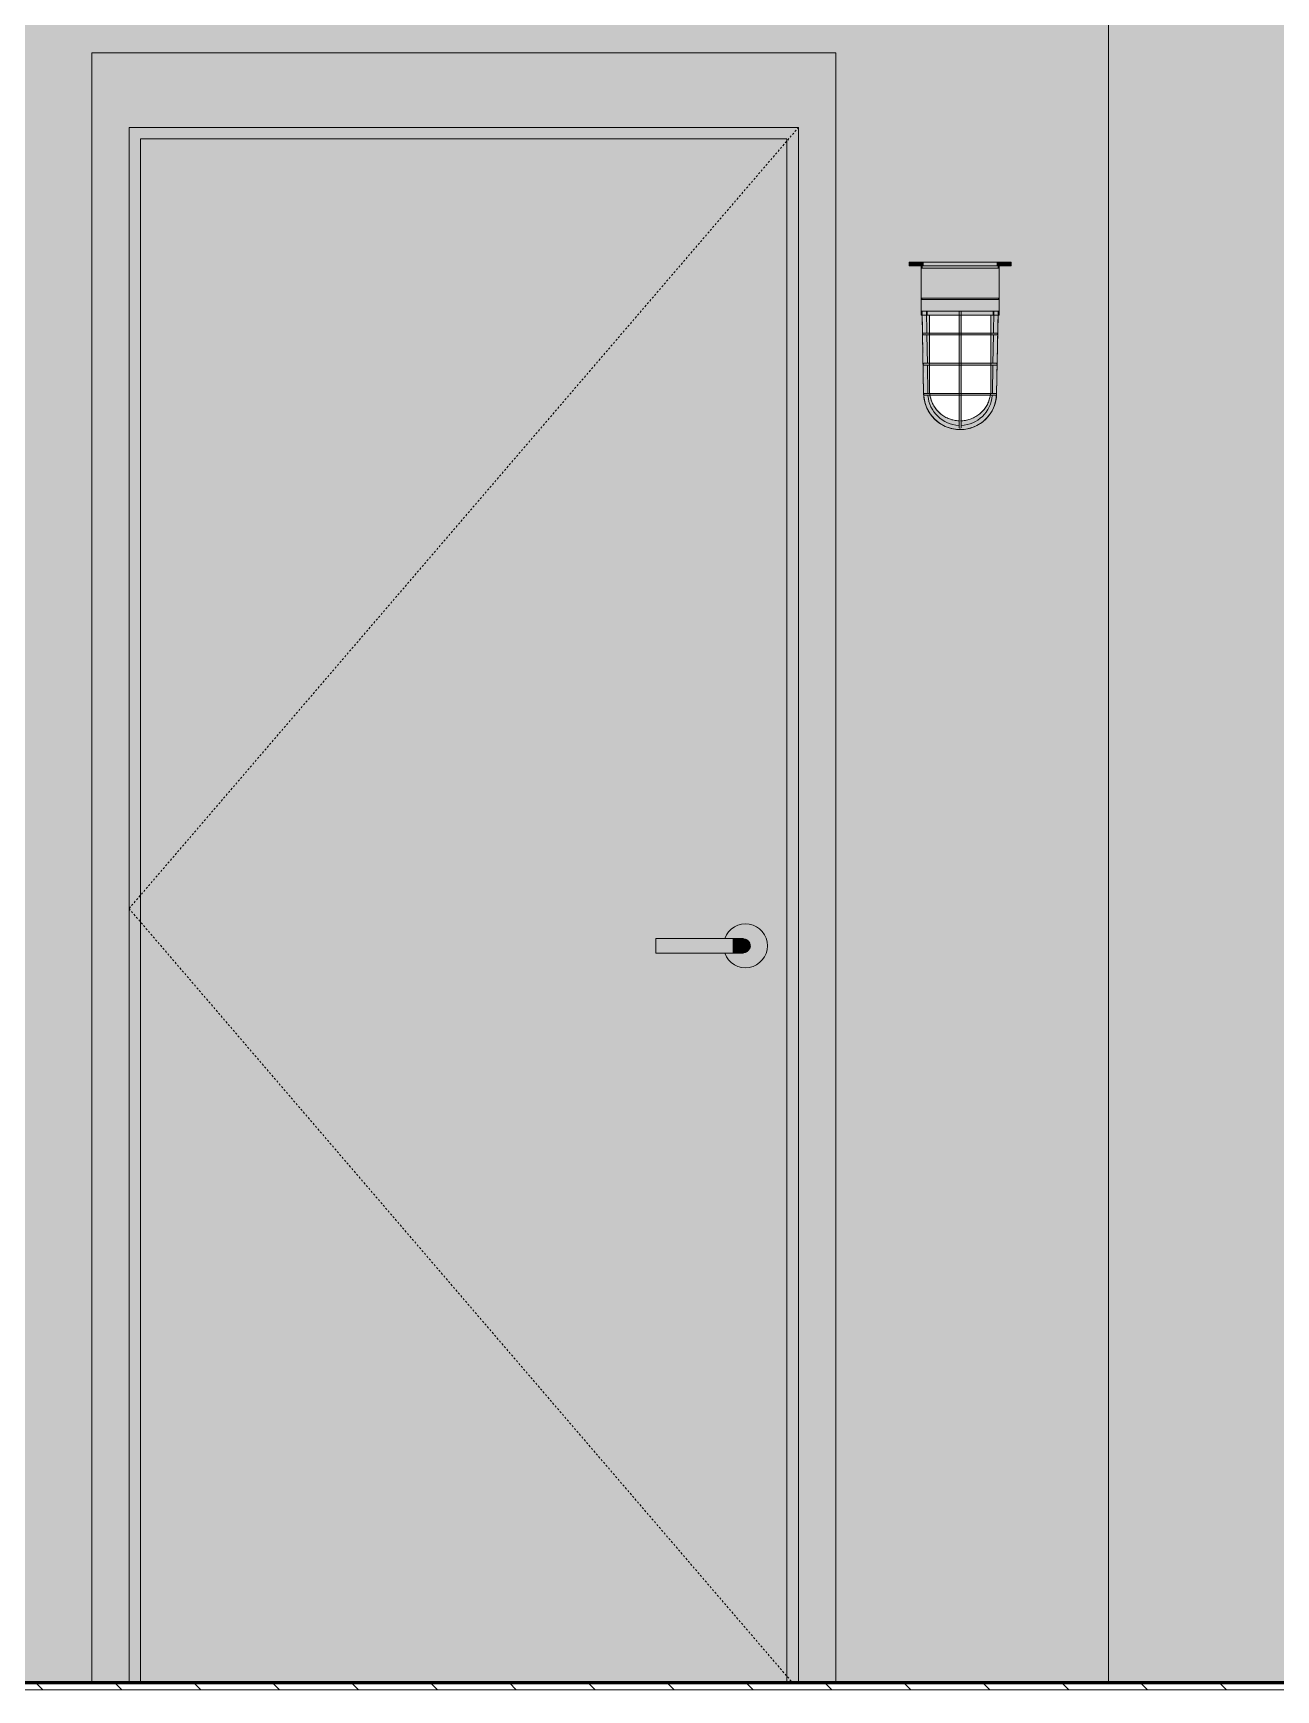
# Model space of a CAD drawing. Header units: inches. Extents: x -3547 to 717, y -19 to 229.
# Drawn here: x -2711.6 to -2644.7, y 0 to 89.1 of the extents above; entities that cross this region are included whole.
import ezdxf

# ---------------------------------------------------------------- set-up
doc = ezdxf.new("R2010")
doc.units = ezdxf.units.IN
doc.header["$MEASUREMENT"] = 0
doc.linetypes.add('Dash 1_16_', pattern=[0.125, 0.0625, -0.0625])
doc.linetypes.add('Grid Line 1_2_', pattern=[0.875, 0.5, -0.125, 0.125, -0.125])
for name, color, linetype, lineweight in [('0-1', 7, 'Continuous', 5), ('A-DOOR', 31, 'Continuous', 18), ('A-DOOR-1', 31, 'Dash 1_16_', 9), ('A-DOOR-2', 31, 'Continuous', 9), ('A-DOOR-FRAM', 31, 'Continuous', 9), ('A-DOOR-FRAM-1', 31, 'Continuous', 18), ('A-FLOR-4', 10, 'Continuous', 60), ('A-FLOR-LEVL-1', 51, 'Grid Line 1_2_', 9), ('A-FLOR-MCUT-1', 7, 'Continuous', 18), ('A-FLOR-PATT-1', 250, 'Continuous', 9), ('E-LITE-EQPM', 33, 'Continuous', 9), ('I-WALL', 2, 'Continuous', 18), ('I-WALL-1', 2, 'Continuous', 5)]:
    doc.layers.add(name, color=color, linetype=linetype, lineweight=lineweight)

# ---------------------------------------------------------------- blocks, each defined once
blk = doc.blocks.new('CTR - 1st Phase - Shell_rvt-1-INTERIOR ELEVATION - CORRIDOR WEST _103_W_ - 1ST FLOOR -  EAST WALL')
at = {"layer": 'A-FLOR-PATT-1'}
h = blk.add_hatch(dxfattribs=at)
h.set_pattern_fill('FP_1', color=256, style=0, pattern_type=2)
h.set_pattern_definition([(135, (0, 0), (-2.1213203, -2.1213203), [])])
h.paths.add_polyline_path([(-2602.773, 0), (-2474.75, 0), (-2474.75, 0.375), (-3498.938, 0.375), (-3498.938, 0), (-2644.749, 0)], flags=0)
at = {"layer": 'A-FLOR-4'}
blk.add_line((-2474.75, 0.375), (-3498.938, 0.375), dxfattribs=at)
at = {"layer": 'A-FLOR-MCUT-1'}
blk.add_line((-2474.75, 0), (-3498.938, 0), dxfattribs=at)
blk = doc.blocks.new('Lighting-Flood-Cooper-All-Pro-VT1730-LED - Lighting-Flood-Cooper-All-Pro-VT1730-LED-V25-INTERIOR ELEVATION - CORRIDOR WEST _103_W_ - 1ST FLOOR -  EAST WALL')
at = {"layer": 'E-LITE-EQPM'}
for points in [[(-2664.281, 76.562), (-2664.281, 76.75), (-2664.472, 76.75), (-2664.457, 76.562), (-2664.338, 76.562)], [(-2664.281, 76.562), (-2664.072, 76.562), (-2664.072, 76.75), (-2664.281, 76.75)], [(-2664.072, 76.562), (-2663.709, 76.562), (-2663.724, 76.75), (-2664.072, 76.75)], [(-2660.725, 76.562), (-2659.738, 76.562), (-2659.749, 76.75), (-2663.709, 76.75), (-2663.699, 76.562), (-2660.784, 76.562)], [(-2659.624, 76.562), (-2659.375, 76.562), (-2659.375, 76.75), (-2659.738, 76.75), (-2659.726, 76.562), (-2659.643, 76.562)], [(-2659.375, 76.562), (-2659.167, 76.562), (-2659.167, 76.75), (-2659.375, 76.75)], [(-2658.976, 76.562), (-2658.99, 76.75), (-2659.167, 76.75), (-2659.167, 76.562), (-2658.99, 76.562)], [(-2659.809, 74.812), (-2659.624, 74.812), (-2659.624, 76.437), (-2663.824, 76.437), (-2663.824, 74.812), (-2659.832, 74.812)], [(-2660.784, 76.437), (-2659.686, 76.437), (-2659.686, 76.562), (-2663.761, 76.562), (-2663.761, 76.437), (-2660.835, 76.437)], [(-2659.912, 74.125), (-2659.624, 74.125), (-2659.624, 74.75), (-2663.824, 74.75), (-2663.824, 74.125), (-2659.913, 74.125)], [(-2659.86, 74.75), (-2659.655, 74.75), (-2659.655, 74.812), (-2663.792, 74.812), (-2663.792, 74.75), (-2659.912, 74.75)], [(-2663.683, 69.678), (-2663.639, 69.69), (-2663.738, 74.125), (-2663.76, 74.125), (-2663.707, 71.069), (-2663.7, 70.627), (-2663.683, 69.679)], [(-2659.765, 69.678), (-2659.717, 72.652), (-2659.703, 73.176), (-2659.7, 74.125), (-2659.731, 74.125), (-2659.79, 69.679), (-2659.77, 69.679)], [(-2661.449, 71.221), (-2659.763, 71.24), (-2659.79, 71.315), (-2661.677, 71.294), (-2661.724, 71.27), (-2661.764, 71.289), (-2661.771, 71.315), (-2663.67, 71.311), (-2663.684, 71.24), (-2663.449, 71.221), (-2661.771, 71.242), (-2661.756, 71.257), (-2661.724, 71.265), (-2661.677, 71.245), (-2661.677, 71.221)], [(-2661.668, 67.752), (-2661.613, 67.765), (-2661.408, 67.776), (-2660.866, 67.952), (-2660.541, 68.158), (-2660.375, 68.289), (-2660.066, 68.662), (-2659.897, 69.022), (-2659.842, 69.157), (-2659.787, 69.449), (-2659.79, 69.679), (-2659.798, 69.664), (-2659.816, 69.613), (-2659.827, 69.606), (-2660.034, 68.828), (-2660.541, 68.206), (-2661.302, 67.844), (-2661.706, 67.826), (-2661.706, 67.77), (-2661.733, 67.776), (-2661.771, 67.844), (-2662.145, 67.844), (-2662.907, 68.206), (-2663.439, 68.86), (-2663.641, 69.613), (-2663.652, 69.626), (-2663.67, 69.679), (-2663.677, 69.679), (-2663.639, 69.314), (-2663.606, 69.157), (-2663.381, 68.662), (-2663.173, 68.402), (-2662.977, 68.206), (-2662.526, 67.925), (-2662.145, 67.805), (-2661.925, 67.762), (-2661.689, 67.753)], [(-2663.335, 69.596), (-2661.77, 69.6), (-2661.748, 69.639), (-2661.692, 69.634), (-2661.649, 69.596), (-2659.794, 69.615), (-2659.821, 69.69), (-2661.682, 69.67), (-2661.731, 69.645), (-2661.758, 69.673), (-2661.771, 69.69), (-2663.647, 69.669), (-2663.65, 69.615), (-2663.42, 69.596), (-2663.342, 69.596)]]:
    blk.add_hatch(color=256, dxfattribs=at).paths.add_polyline_path(points, flags=0)
h = blk.add_hatch(color=256, dxfattribs=at)
h.paths.add_polyline_path([(-2661.784, 67.844), (-2661.771, 67.844), (-2661.784, 67.995), (-2662.593, 68.217), (-2663.226, 68.866), (-2663.455, 69.596), (-2663.619, 69.596), (-2663.439, 68.86), (-2662.906, 68.206), (-2662.145, 67.844)], flags=0)
h.paths.add_polyline_path([(-2661.302, 67.844), (-2660.541, 68.206), (-2660, 68.896), (-2659.825, 69.612), (-2660.015, 69.594), (-2660.232, 68.828), (-2660.866, 68.206), (-2661.677, 67.991), (-2661.677, 67.844)], flags=0)
h.paths.add_polyline_path([(-2659.809, 69.686), (-2659.781, 71.237), (-2659.924, 71.221), (-2659.963, 71.221), (-2659.99, 69.69), (-2659.809, 69.686)], flags=0)
h.paths.add_polyline_path([(-2663.639, 69.686), (-2663.555, 69.69), (-2663.458, 69.703), (-2663.484, 71.221), (-2663.666, 71.221), (-2663.639, 69.69)], flags=0)
h.paths.add_polyline_path([(-2659.78, 71.312), (-2659.753, 72.861), (-2659.898, 72.846), (-2659.935, 72.846), (-2659.962, 71.315), (-2659.79, 71.315)], flags=0)
h.paths.add_polyline_path([(-2663.667, 71.312), (-2663.585, 71.315), (-2663.486, 71.315), (-2663.513, 72.846), (-2663.694, 72.846), (-2663.667, 71.315)], flags=0)
h.paths.add_polyline_path([(-2659.752, 72.937), (-2659.731, 74.125), (-2659.913, 74.125), (-2659.933, 72.94), (-2659.762, 72.94)], flags=0)
h.paths.add_polyline_path([(-2663.696, 72.937), (-2663.613, 72.94), (-2663.514, 72.94), (-2663.535, 74.125), (-2663.716, 74.125), (-2663.696, 72.94)], flags=0)
h = blk.add_hatch(color=256, dxfattribs=at)
h.paths.add_polyline_path([(-2660.074, 73.899), (-2659.956, 73.899), (-2659.956, 74.125), (-2661.688, 74.107), (-2661.677, 73.899), (-2660.074, 73.899)], flags=0)
h.paths.add_polyline_path([(-2663.373, 73.899), (-2661.768, 73.899), (-2661.771, 74.125), (-2663.492, 74.125), (-2663.492, 73.899), (-2663.374, 73.899)], flags=0)
h = blk.add_hatch(color=256, dxfattribs=at)
h.paths.add_polyline_path([(-2661.724, 69.678), (-2661.688, 69.69), (-2661.677, 70.235), (-2661.696, 71.261), (-2661.74, 71.265), (-2661.771, 71.242), (-2661.75, 69.679), (-2661.729, 69.678)], flags=0)
h.paths.add_polyline_path([(-2661.733, 71.27), (-2661.684, 71.286), (-2661.677, 71.315), (-2661.699, 72.89), (-2661.691, 72.906), (-2661.677, 72.94), (-2661.697, 74.125), (-2661.759, 74.125), (-2661.771, 73.511), (-2661.751, 72.905), (-2661.754, 72.881), (-2661.771, 72.846), (-2661.749, 71.274), (-2661.74, 71.272)], flags=0)
h = blk.add_hatch(color=256, dxfattribs=at)
h.paths.add_polyline_path([(-2663.393, 72.846), (-2661.771, 72.85), (-2661.754, 72.881), (-2661.751, 72.905), (-2661.771, 72.94), (-2663.703, 72.925), (-2663.712, 72.864), (-2663.462, 72.846), (-2663.457, 72.846)], flags=0)
h.paths.add_polyline_path([(-2660.82, 72.846), (-2659.735, 72.864), (-2659.762, 72.94), (-2661.677, 72.919), (-2661.691, 72.883), (-2661.616, 72.846), (-2660.867, 72.846)], flags=0)
h = blk.add_hatch(color=256, dxfattribs=at)
h.paths.add_polyline_path([(-2661.729, 67.762), (-2661.689, 67.776), (-2661.691, 67.835), (-2661.677, 67.844), (-2661.697, 69.636), (-2661.749, 69.639), (-2661.756, 69.631), (-2661.77, 69.596), (-2661.771, 67.844), (-2661.748, 67.826), (-2661.729, 67.764)], flags=0)
h.paths.add_polyline_path([(-2661.724, 69.644), (-2661.682, 69.673), (-2661.697, 69.679), (-2661.758, 69.659), (-2661.724, 69.645)], flags=0)
for p, q in [((-2664.474, 76.75), (-2664.474, 76.562)), ((-2664.472, 76.75), (-2664.281, 76.75)), ((-2664.281, 76.75), (-2664.072, 76.75)), ((-2664.281, 76.562), (-2664.281, 76.75)), ((-2664.072, 76.75), (-2663.709, 76.75)), ((-2659.624, 76.75), (-2663.824, 76.75)), ((-2663.824, 76.75), (-2663.824, 73.899)), ((-2663.709, 76.75), (-2659.738, 76.75)), ((-2663.709, 76.562), (-2663.709, 76.75)), ((-2659.738, 76.75), (-2659.375, 76.75)), ((-2659.738, 76.75), (-2659.738, 76.562)), ((-2659.624, 73.899), (-2659.624, 76.75)), ((-2659.375, 76.75), (-2659.167, 76.75)), ((-2659.167, 76.75), (-2658.976, 76.75)), ((-2659.167, 76.562), (-2659.167, 76.75)), ((-2658.974, 76.562), (-2658.974, 76.75)), ((-2664.281, 76.562), (-2664.472, 76.562)), ((-2664.072, 76.562), (-2664.281, 76.562)), ((-2663.709, 76.562), (-2664.072, 76.562)), ((-2663.824, 76.437), (-2663.824, 74.812)), ((-2663.824, 76.437), (-2659.624, 76.437)), ((-2663.761, 76.562), (-2663.761, 76.437)), ((-2659.738, 76.562), (-2663.709, 76.562)), ((-2659.375, 76.562), (-2659.738, 76.562)), ((-2659.686, 76.437), (-2659.686, 76.562)), ((-2659.624, 74.812), (-2659.624, 76.437)), ((-2659.167, 76.562), (-2659.375, 76.562)), ((-2658.976, 76.562), (-2659.167, 76.562)), ((-2663.824, 74.812), (-2659.624, 74.812)), ((-2663.824, 74.75), (-2663.824, 74.125)), ((-2663.824, 74.75), (-2659.624, 74.75)), ((-2663.824, 74.125), (-2659.624, 74.125)), ((-2663.792, 74.812), (-2663.792, 74.75)), ((-2663.763, 74.125), (-2663.686, 69.678)), ((-2663.514, 72.94), (-2663.535, 74.125)), ((-2663.492, 74.125), (-2663.492, 73.899)), ((-2661.771, 74.126), (-2661.771, 69.679)), ((-2661.677, 69.679), (-2661.677, 74.126)), ((-2659.956, 73.899), (-2659.956, 74.125)), ((-2659.933, 72.94), (-2659.913, 74.125)), ((-2659.762, 69.678), (-2659.684, 74.125)), ((-2659.655, 74.75), (-2659.655, 74.812)), ((-2659.624, 74.125), (-2659.624, 74.75)), ((-2663.824, 73.899), (-2659.624, 73.899)), ((-2663.759, 73.899), (-2663.686, 69.681)), ((-2663.492, 73.899), (-2661.769, 73.899)), ((-2663.374, 73.899), (-2663.374, 69.871)), ((-2661.679, 73.899), (-2659.956, 73.899)), ((-2660.074, 69.871), (-2660.074, 73.899)), ((-2659.688, 73.899), (-2659.762, 69.681)), ((-2663.486, 71.31), (-2663.513, 72.846)), ((-2659.962, 71.31), (-2659.935, 72.855)), ((-2659.903, 72.846), (-2659.876, 72.846)), ((-2663.457, 69.682), (-2663.484, 71.224)), ((-2659.99, 69.682), (-2659.963, 71.23)), ((-2659.922, 71.221), (-2659.903, 71.221)), ((-2661.677, 69.303), (-2661.677, 69.596)), ((-2659.951, 69.596), (-2659.931, 69.596)), ((-2661.771, 67.991), (-2661.771, 68.206)), ((-2661.771, 67.844), (-2661.771, 67.978)), ((-2661.677, 68.206), (-2661.677, 67.991)), ((-2661.677, 67.978), (-2661.677, 67.844))]:
    blk.add_line(p, q, dxfattribs=at)
at = {"layer": 'E-LITE-EQPM', "flags": 128}
for points in [[(-2663.696, 72.846), (-2663.698, 72.846), (-2663.699, 72.846), (-2663.701, 72.846), (-2663.703, 72.846), (-2663.705, 72.847), (-2663.707, 72.847), (-2663.709, 72.848), (-2663.71, 72.848), (-2663.712, 72.849), (-2663.714, 72.85), (-2663.716, 72.85), (-2663.717, 72.851), (-2663.719, 72.852), (-2663.721, 72.853), (-2663.722, 72.854), (-2663.724, 72.855), (-2663.725, 72.856), (-2663.727, 72.858), (-2663.728, 72.859), (-2663.729, 72.86), (-2663.731, 72.861), (-2663.732, 72.863), (-2663.733, 72.864), (-2663.734, 72.866), (-2663.735, 72.867), (-2663.736, 72.869), (-2663.737, 72.871), (-2663.738, 72.872), (-2663.739, 72.874), (-2663.739, 72.876), (-2663.74, 72.878), (-2663.741, 72.879), (-2663.741, 72.881), (-2663.742, 72.883), (-2663.742, 72.885), (-2663.742, 72.887), (-2663.742, 72.889), (-2663.743, 72.89), (-2663.743, 72.892), (-2663.743, 72.894), (-2663.742, 72.896), (-2663.742, 72.898), (-2663.742, 72.9), (-2663.742, 72.902), (-2663.741, 72.903), (-2663.741, 72.905), (-2663.74, 72.907), (-2663.74, 72.909), (-2663.739, 72.911), (-2663.738, 72.912), (-2663.738, 72.914), (-2663.737, 72.916), (-2663.736, 72.917), (-2663.735, 72.919), (-2663.734, 72.92), (-2663.732, 72.922), (-2663.731, 72.923), (-2663.73, 72.925), (-2663.729, 72.926), (-2663.727, 72.927), (-2663.726, 72.929), (-2663.724, 72.93), (-2663.723, 72.931), (-2663.721, 72.932), (-2663.72, 72.933), (-2663.718, 72.934), (-2663.717, 72.935), (-2663.715, 72.936), (-2663.713, 72.936), (-2663.711, 72.937), (-2663.71, 72.938), (-2663.708, 72.938), (-2663.706, 72.938), (-2663.704, 72.939), (-2663.702, 72.939), (-2663.7, 72.939), (-2663.699, 72.94), (-2663.697, 72.94), (-2663.696, 72.94)], [(-2663.696, 72.94), (-2663.694, 72.94), (-2663.689, 72.94), (-2663.682, 72.94), (-2663.671, 72.94), (-2663.656, 72.94), (-2663.639, 72.94)], [(-2659.752, 72.94), (-2659.753, 72.94), (-2659.758, 72.94), (-2659.766, 72.94), (-2659.777, 72.94), (-2659.791, 72.94), (-2659.808, 72.94), (-2659.829, 72.94), (-2659.852, 72.94), (-2659.878, 72.94), (-2659.907, 72.94), (-2659.94, 72.94), (-2659.975, 72.94), (-2660.012, 72.94), (-2660.053, 72.94), (-2660.096, 72.94), (-2660.142, 72.94), (-2660.19, 72.94), (-2660.241, 72.94), (-2660.294, 72.94), (-2660.35, 72.94), (-2660.408, 72.94), (-2660.467, 72.94), (-2660.529, 72.94), (-2660.593, 72.94), (-2660.658, 72.94), (-2660.725, 72.94), (-2660.794, 72.94), (-2660.865, 72.94), (-2660.936, 72.94), (-2661.009, 72.94), (-2661.083, 72.94), (-2661.158, 72.94), (-2661.234, 72.94), (-2661.311, 72.94), (-2661.389, 72.94), (-2661.467, 72.94), (-2661.545, 72.94), (-2661.624, 72.94), (-2661.702, 72.94), (-2661.781, 72.94), (-2661.86, 72.94), (-2661.939, 72.94), (-2662.017, 72.94), (-2662.095, 72.94), (-2662.172, 72.94), (-2662.248, 72.94), (-2662.324, 72.94), (-2662.398, 72.94), (-2662.472, 72.94), (-2662.544, 72.94), (-2662.615, 72.94), (-2662.685, 72.94), (-2662.753, 72.94), (-2662.82, 72.94), (-2662.884, 72.94), (-2662.947, 72.94), (-2663.008, 72.94), (-2663.067, 72.94), (-2663.123, 72.94), (-2663.178, 72.94), (-2663.23, 72.94), (-2663.28, 72.94), (-2663.327, 72.94), (-2663.371, 72.94), (-2663.413, 72.94), (-2663.453, 72.94), (-2663.489, 72.94), (-2663.523, 72.94), (-2663.554, 72.94), (-2663.582, 72.94), (-2663.607, 72.94), (-2663.629, 72.94), (-2663.647, 72.94), (-2663.663, 72.94), (-2663.676, 72.94), (-2663.686, 72.94), (-2663.692, 72.94), (-2663.695, 72.94), (-2663.696, 72.94)], [(-2663.629, 72.846), (-2663.647, 72.846), (-2663.663, 72.846), (-2663.676, 72.846), (-2663.686, 72.846), (-2663.692, 72.846), (-2663.695, 72.846), (-2663.696, 72.846)], [(-2663.696, 72.846), (-2663.694, 72.846), (-2663.689, 72.846), (-2663.682, 72.846), (-2663.671, 72.846), (-2663.656, 72.846), (-2663.639, 72.846), (-2663.619, 72.846), (-2663.596, 72.846), (-2663.569, 72.846), (-2663.54, 72.846), (-2663.508, 72.846), (-2663.473, 72.846), (-2663.435, 72.846), (-2663.394, 72.846), (-2663.351, 72.846), (-2663.305, 72.846), (-2663.257, 72.846), (-2663.206, 72.846), (-2663.153, 72.846), (-2663.098, 72.846), (-2663.04, 72.846), (-2662.98, 72.846), (-2662.918, 72.846), (-2662.855, 72.846), (-2662.789, 72.846), (-2662.722, 72.846), (-2662.653, 72.846), (-2662.583, 72.846), (-2662.511, 72.846), (-2662.438, 72.846), (-2662.364, 72.846), (-2662.289, 72.846), (-2662.213, 72.846), (-2662.136, 72.846), (-2662.059, 72.846), (-2661.981, 72.846), (-2661.903, 72.846), (-2661.824, 72.846), (-2661.745, 72.846), (-2661.666, 72.846), (-2661.587, 72.846), (-2661.509, 72.846), (-2661.431, 72.846), (-2661.353, 72.846), (-2661.276, 72.846), (-2661.199, 72.846), (-2661.124, 72.846), (-2661.049, 72.846), (-2660.975, 72.846), (-2660.903, 72.846), (-2660.832, 72.846), (-2660.762, 72.846), (-2660.694, 72.846), (-2660.628, 72.846), (-2660.563, 72.846), (-2660.5, 72.846), (-2660.44, 72.846), (-2660.381, 72.846), (-2660.324, 72.846), (-2660.27, 72.846), (-2660.218, 72.846), (-2660.168, 72.846), (-2660.121, 72.846), (-2660.076, 72.846), (-2660.034, 72.846), (-2659.995, 72.846), (-2659.958, 72.846), (-2659.924, 72.846), (-2659.894, 72.846), (-2659.866, 72.846), (-2659.841, 72.846), (-2659.819, 72.846), (-2659.8, 72.846), (-2659.784, 72.846), (-2659.772, 72.846), (-2659.762, 72.846), (-2659.756, 72.846), (-2659.752, 72.846), (-2659.752, 72.846)], [(-2659.752, 72.846), (-2659.753, 72.846), (-2659.758, 72.846), (-2659.766, 72.846), (-2659.777, 72.846), (-2659.791, 72.846), (-2659.808, 72.846), (-2659.829, 72.846)], [(-2659.819, 72.94), (-2659.8, 72.94), (-2659.784, 72.94), (-2659.772, 72.94), (-2659.762, 72.94), (-2659.756, 72.94), (-2659.752, 72.94), (-2659.752, 72.94)], [(-2659.752, 72.94), (-2659.75, 72.94), (-2659.748, 72.939), (-2659.746, 72.939), (-2659.744, 72.939), (-2659.742, 72.939), (-2659.741, 72.938), (-2659.739, 72.938), (-2659.737, 72.937), (-2659.735, 72.937), (-2659.734, 72.936), (-2659.732, 72.935), (-2659.73, 72.934), (-2659.728, 72.933), (-2659.727, 72.932), (-2659.725, 72.931), (-2659.724, 72.93), (-2659.722, 72.929), (-2659.721, 72.928), (-2659.719, 72.927), (-2659.718, 72.925), (-2659.717, 72.924), (-2659.716, 72.923), (-2659.714, 72.921), (-2659.713, 72.92), (-2659.712, 72.918), (-2659.711, 72.916), (-2659.71, 72.915), (-2659.71, 72.913), (-2659.709, 72.911), (-2659.708, 72.91), (-2659.707, 72.908), (-2659.707, 72.906), (-2659.706, 72.904), (-2659.706, 72.903), (-2659.706, 72.901), (-2659.705, 72.899), (-2659.705, 72.897), (-2659.705, 72.895), (-2659.705, 72.893), (-2659.705, 72.891), (-2659.705, 72.89), (-2659.705, 72.888), (-2659.705, 72.886), (-2659.706, 72.884), (-2659.706, 72.882), (-2659.707, 72.88), (-2659.707, 72.878), (-2659.708, 72.877), (-2659.708, 72.875), (-2659.709, 72.873), (-2659.71, 72.872), (-2659.711, 72.87), (-2659.712, 72.868), (-2659.713, 72.867), (-2659.714, 72.865), (-2659.715, 72.864), (-2659.716, 72.862), (-2659.717, 72.861), (-2659.719, 72.859), (-2659.72, 72.858), (-2659.722, 72.857), (-2659.723, 72.856), (-2659.724, 72.855), (-2659.726, 72.854), (-2659.728, 72.853), (-2659.729, 72.852), (-2659.731, 72.851), (-2659.733, 72.85), (-2659.734, 72.849), (-2659.736, 72.849), (-2659.738, 72.848), (-2659.74, 72.847), (-2659.741, 72.847), (-2659.743, 72.847), (-2659.745, 72.846), (-2659.747, 72.846), (-2659.749, 72.846), (-2659.751, 72.846), (-2659.752, 72.846)], [(-2663.668, 71.221), (-2663.67, 71.221), (-2663.672, 71.221), (-2663.673, 71.221), (-2663.675, 71.221), (-2663.677, 71.222), (-2663.679, 71.222), (-2663.681, 71.223), (-2663.683, 71.223), (-2663.684, 71.224), (-2663.686, 71.225), (-2663.688, 71.225), (-2663.69, 71.226), (-2663.691, 71.227), (-2663.693, 71.228), (-2663.694, 71.229), (-2663.696, 71.23), (-2663.697, 71.231), (-2663.699, 71.233), (-2663.7, 71.234), (-2663.702, 71.235), (-2663.703, 71.236), (-2663.704, 71.238), (-2663.705, 71.239), (-2663.706, 71.241), (-2663.707, 71.242), (-2663.708, 71.244), (-2663.709, 71.246), (-2663.71, 71.247), (-2663.711, 71.249), (-2663.712, 71.251), (-2663.712, 71.253), (-2663.713, 71.254), (-2663.713, 71.256), (-2663.714, 71.258), (-2663.714, 71.26), (-2663.714, 71.262), (-2663.715, 71.264), (-2663.715, 71.265), (-2663.715, 71.267), (-2663.715, 71.269), (-2663.715, 71.271), (-2663.714, 71.273), (-2663.714, 71.275), (-2663.714, 71.277), (-2663.714, 71.278), (-2663.713, 71.28), (-2663.713, 71.282), (-2663.712, 71.284), (-2663.711, 71.286), (-2663.711, 71.287), (-2663.71, 71.289), (-2663.709, 71.291), (-2663.708, 71.292), (-2663.707, 71.294), (-2663.706, 71.295), (-2663.705, 71.297), (-2663.703, 71.298), (-2663.702, 71.3), (-2663.701, 71.301), (-2663.7, 71.302), (-2663.698, 71.304), (-2663.697, 71.305), (-2663.695, 71.306), (-2663.694, 71.307), (-2663.692, 71.308), (-2663.69, 71.309), (-2663.689, 71.31), (-2663.687, 71.311), (-2663.685, 71.311), (-2663.684, 71.312), (-2663.682, 71.313), (-2663.68, 71.313), (-2663.678, 71.313), (-2663.676, 71.314), (-2663.675, 71.314), (-2663.673, 71.314), (-2663.671, 71.315), (-2663.669, 71.315), (-2663.668, 71.315)], [(-2663.668, 71.315), (-2663.666, 71.315), (-2663.662, 71.315), (-2663.654, 71.315), (-2663.643, 71.315), (-2663.629, 71.315), (-2663.612, 71.315), (-2663.592, 71.315)], [(-2659.78, 71.315), (-2659.781, 71.315), (-2659.786, 71.315), (-2659.794, 71.315), (-2659.804, 71.315), (-2659.818, 71.315), (-2659.835, 71.315), (-2659.855, 71.315), (-2659.878, 71.315), (-2659.904, 71.315), (-2659.933, 71.315), (-2659.965, 71.315), (-2659.999, 71.315), (-2660.037, 71.315), (-2660.077, 71.315), (-2660.119, 71.315), (-2660.164, 71.315), (-2660.212, 71.315), (-2660.262, 71.315), (-2660.315, 71.315), (-2660.369, 71.315), (-2660.426, 71.315), (-2660.485, 71.315), (-2660.546, 71.315), (-2660.609, 71.315), (-2660.673, 71.315), (-2660.74, 71.315), (-2660.807, 71.315), (-2660.877, 71.315), (-2660.947, 71.315), (-2661.019, 71.315), (-2661.092, 71.315), (-2661.166, 71.315), (-2661.241, 71.315), (-2661.317, 71.315), (-2661.393, 71.315), (-2661.47, 71.315), (-2661.547, 71.315), (-2661.625, 71.315), (-2661.703, 71.315), (-2661.781, 71.315), (-2661.858, 71.315), (-2661.936, 71.315), (-2662.013, 71.315), (-2662.089, 71.315), (-2662.165, 71.315), (-2662.241, 71.315), (-2662.315, 71.315), (-2662.389, 71.315), (-2662.461, 71.315), (-2662.533, 71.315), (-2662.603, 71.315), (-2662.671, 71.315), (-2662.739, 71.315), (-2662.804, 71.315), (-2662.868, 71.315), (-2662.93, 71.315), (-2662.99, 71.315), (-2663.048, 71.315), (-2663.104, 71.315), (-2663.157, 71.315), (-2663.209, 71.315), (-2663.258, 71.315), (-2663.304, 71.315), (-2663.348, 71.315), (-2663.39, 71.315), (-2663.428, 71.315), (-2663.464, 71.315), (-2663.498, 71.315), (-2663.528, 71.315), (-2663.556, 71.315), (-2663.58, 71.315), (-2663.602, 71.315), (-2663.62, 71.315), (-2663.636, 71.315), (-2663.648, 71.315), (-2663.658, 71.315), (-2663.664, 71.315), (-2663.667, 71.315), (-2663.668, 71.315)], [(-2659.846, 71.315), (-2659.827, 71.315), (-2659.812, 71.315), (-2659.799, 71.315), (-2659.79, 71.315), (-2659.783, 71.315), (-2659.78, 71.315), (-2659.78, 71.315)], [(-2659.78, 71.315), (-2659.778, 71.315), (-2659.776, 71.314), (-2659.774, 71.314), (-2659.772, 71.314), (-2659.77, 71.314), (-2659.768, 71.313), (-2659.767, 71.313), (-2659.765, 71.312), (-2659.763, 71.312), (-2659.761, 71.311), (-2659.76, 71.31), (-2659.758, 71.309), (-2659.756, 71.308), (-2659.755, 71.307), (-2659.753, 71.306), (-2659.752, 71.305), (-2659.75, 71.304), (-2659.749, 71.303), (-2659.747, 71.302), (-2659.746, 71.3), (-2659.745, 71.299), (-2659.743, 71.298), (-2659.742, 71.296), (-2659.741, 71.295), (-2659.74, 71.293), (-2659.739, 71.291), (-2659.738, 71.29), (-2659.737, 71.288), (-2659.737, 71.286), (-2659.736, 71.285), (-2659.735, 71.283), (-2659.735, 71.281), (-2659.734, 71.279), (-2659.734, 71.278), (-2659.733, 71.276), (-2659.733, 71.274), (-2659.733, 71.272), (-2659.733, 71.27), (-2659.733, 71.268), (-2659.733, 71.266), (-2659.733, 71.265), (-2659.733, 71.263), (-2659.733, 71.261), (-2659.734, 71.259), (-2659.734, 71.257), (-2659.734, 71.255), (-2659.735, 71.253), (-2659.736, 71.252), (-2659.736, 71.25), (-2659.737, 71.248), (-2659.738, 71.247), (-2659.739, 71.245), (-2659.74, 71.243), (-2659.741, 71.242), (-2659.742, 71.24), (-2659.743, 71.239), (-2659.744, 71.237), (-2659.745, 71.236), (-2659.747, 71.234), (-2659.748, 71.233), (-2659.749, 71.232), (-2659.751, 71.231), (-2659.752, 71.23), (-2659.754, 71.229), (-2659.755, 71.228), (-2659.757, 71.227), (-2659.759, 71.226), (-2659.76, 71.225), (-2659.762, 71.224), (-2659.764, 71.224), (-2659.766, 71.223), (-2659.767, 71.222), (-2659.769, 71.222), (-2659.771, 71.222), (-2659.773, 71.221), (-2659.775, 71.221), (-2659.777, 71.221), (-2659.779, 71.221), (-2659.78, 71.221)], [(-2663.602, 71.221), (-2663.62, 71.221), (-2663.636, 71.221), (-2663.648, 71.221), (-2663.658, 71.221), (-2663.664, 71.221), (-2663.667, 71.221), (-2663.668, 71.221)], [(-2663.668, 71.221), (-2663.666, 71.221), (-2663.662, 71.221), (-2663.654, 71.221), (-2663.643, 71.221), (-2663.629, 71.221), (-2663.612, 71.221), (-2663.592, 71.221), (-2663.569, 71.221), (-2663.543, 71.221), (-2663.514, 71.221), (-2663.483, 71.221), (-2663.448, 71.221), (-2663.411, 71.221), (-2663.371, 71.221), (-2663.328, 71.221), (-2663.283, 71.221), (-2663.235, 71.221), (-2663.185, 71.221), (-2663.133, 71.221), (-2663.078, 71.221), (-2663.021, 71.221), (-2662.962, 71.221), (-2662.902, 71.221), (-2662.839, 71.221), (-2662.774, 71.221), (-2662.708, 71.221), (-2662.64, 71.221), (-2662.571, 71.221), (-2662.5, 71.221), (-2662.428, 71.221), (-2662.355, 71.221), (-2662.281, 71.221), (-2662.206, 71.221), (-2662.131, 71.221), (-2662.054, 71.221), (-2661.977, 71.221), (-2661.9, 71.221), (-2661.822, 71.221), (-2661.745, 71.221), (-2661.667, 71.221), (-2661.589, 71.221), (-2661.512, 71.221), (-2661.435, 71.221), (-2661.358, 71.221), (-2661.282, 71.221), (-2661.207, 71.221), (-2661.132, 71.221), (-2661.059, 71.221), (-2660.986, 71.221), (-2660.915, 71.221), (-2660.845, 71.221), (-2660.776, 71.221), (-2660.709, 71.221), (-2660.643, 71.221), (-2660.58, 71.221), (-2660.518, 71.221), (-2660.458, 71.221), (-2660.4, 71.221), (-2660.344, 71.221), (-2660.29, 71.221), (-2660.239, 71.221), (-2660.19, 71.221), (-2660.143, 71.221), (-2660.099, 71.221), (-2660.058, 71.221), (-2660.019, 71.221), (-2659.983, 71.221), (-2659.95, 71.221), (-2659.919, 71.221), (-2659.892, 71.221), (-2659.867, 71.221), (-2659.846, 71.221), (-2659.827, 71.221), (-2659.812, 71.221), (-2659.799, 71.221), (-2659.79, 71.221), (-2659.783, 71.221), (-2659.78, 71.221), (-2659.78, 71.221)], [(-2659.78, 71.221), (-2659.781, 71.221), (-2659.786, 71.221), (-2659.794, 71.221), (-2659.804, 71.221), (-2659.818, 71.221), (-2659.835, 71.221), (-2659.855, 71.221)], [(-2659.762, 69.678), (-2659.8, 69.328), (-2659.899, 68.99), (-2660.058, 68.675), (-2660.271, 68.394), (-2660.53, 68.155), (-2660.828, 67.967), (-2661.155, 67.835), (-2661.5, 67.763), (-2661.852, 67.755), (-2662.2, 67.809), (-2662.533, 67.925), (-2662.84, 68.099), (-2663.111, 68.325), (-2663.337, 68.595), (-2663.511, 68.902), (-2663.627, 69.234), (-2663.686, 69.678)], [(-2663.637, 69.596), (-2663.639, 69.596), (-2663.641, 69.596), (-2663.643, 69.596), (-2663.645, 69.596), (-2663.647, 69.597), (-2663.648, 69.597), (-2663.65, 69.598), (-2663.652, 69.598), (-2663.654, 69.599), (-2663.656, 69.6), (-2663.657, 69.6), (-2663.659, 69.601), (-2663.661, 69.602), (-2663.662, 69.603), (-2663.664, 69.604), (-2663.665, 69.605), (-2663.667, 69.606), (-2663.668, 69.608), (-2663.67, 69.609), (-2663.671, 69.61), (-2663.672, 69.611), (-2663.673, 69.613), (-2663.675, 69.614), (-2663.676, 69.616), (-2663.677, 69.617), (-2663.678, 69.619), (-2663.679, 69.621), (-2663.679, 69.622), (-2663.68, 69.624), (-2663.681, 69.626), (-2663.682, 69.628), (-2663.682, 69.629), (-2663.683, 69.631), (-2663.683, 69.633), (-2663.683, 69.635), (-2663.684, 69.637), (-2663.684, 69.639), (-2663.684, 69.64), (-2663.684, 69.642), (-2663.684, 69.644), (-2663.684, 69.646), (-2663.684, 69.648), (-2663.684, 69.65), (-2663.683, 69.652), (-2663.683, 69.653), (-2663.682, 69.655), (-2663.682, 69.657), (-2663.681, 69.659), (-2663.681, 69.661), (-2663.68, 69.662), (-2663.679, 69.664), (-2663.678, 69.666), (-2663.677, 69.667), (-2663.676, 69.669), (-2663.675, 69.67), (-2663.674, 69.672), (-2663.673, 69.673), (-2663.672, 69.675), (-2663.67, 69.676), (-2663.669, 69.677), (-2663.668, 69.679), (-2663.666, 69.68), (-2663.665, 69.681), (-2663.663, 69.682), (-2663.661, 69.683), (-2663.66, 69.684), (-2663.658, 69.685), (-2663.656, 69.686), (-2663.655, 69.686), (-2663.653, 69.687), (-2663.651, 69.688), (-2663.649, 69.688), (-2663.648, 69.688), (-2663.646, 69.689), (-2663.644, 69.689), (-2663.642, 69.689), (-2663.64, 69.69), (-2663.638, 69.69), (-2663.637, 69.69)], [(-2663.637, 69.69), (-2663.636, 69.69), (-2663.631, 69.69), (-2663.623, 69.69), (-2663.613, 69.69), (-2663.599, 69.69), (-2663.582, 69.69), (-2663.563, 69.69)], [(-2659.81, 69.69), (-2659.812, 69.69), (-2659.816, 69.69), (-2659.824, 69.69), (-2659.835, 69.69), (-2659.848, 69.69), (-2659.865, 69.69), (-2659.885, 69.69), (-2659.907, 69.69), (-2659.933, 69.69), (-2659.961, 69.69), (-2659.992, 69.69), (-2660.026, 69.69), (-2660.063, 69.69), (-2660.103, 69.69), (-2660.144, 69.69), (-2660.189, 69.69), (-2660.236, 69.69), (-2660.285, 69.69), (-2660.337, 69.69), (-2660.391, 69.69), (-2660.447, 69.69), (-2660.505, 69.69), (-2660.564, 69.69), (-2660.626, 69.69), (-2660.69, 69.69), (-2660.755, 69.69), (-2660.822, 69.69), (-2660.89, 69.69), (-2660.96, 69.69), (-2661.03, 69.69), (-2661.102, 69.69), (-2661.175, 69.69), (-2661.249, 69.69), (-2661.323, 69.69), (-2661.399, 69.69), (-2661.474, 69.69), (-2661.55, 69.69), (-2661.627, 69.69), (-2661.703, 69.69), (-2661.78, 69.69), (-2661.856, 69.69), (-2661.932, 69.69), (-2662.008, 69.69), (-2662.084, 69.69), (-2662.158, 69.69), (-2662.233, 69.69), (-2662.306, 69.69), (-2662.378, 69.69), (-2662.45, 69.69), (-2662.52, 69.69), (-2662.589, 69.69), (-2662.657, 69.69), (-2662.723, 69.69), (-2662.787, 69.69), (-2662.85, 69.69), (-2662.911, 69.69), (-2662.97, 69.69), (-2663.027, 69.69), (-2663.082, 69.69), (-2663.135, 69.69), (-2663.185, 69.69), (-2663.234, 69.69), (-2663.279, 69.69), (-2663.323, 69.69), (-2663.363, 69.69), (-2663.402, 69.69), (-2663.437, 69.69), (-2663.47, 69.69), (-2663.5, 69.69), (-2663.527, 69.69), (-2663.551, 69.69), (-2663.572, 69.69), (-2663.59, 69.69), (-2663.606, 69.69), (-2663.618, 69.69), (-2663.627, 69.69), (-2663.634, 69.69), (-2663.637, 69.69), (-2663.637, 69.69)], [(-2663.572, 69.596), (-2663.59, 69.596), (-2663.606, 69.596), (-2663.618, 69.596), (-2663.627, 69.596), (-2663.634, 69.596), (-2663.637, 69.596), (-2663.637, 69.596)], [(-2663.637, 69.596), (-2663.636, 69.596), (-2663.631, 69.596), (-2663.623, 69.596), (-2663.613, 69.596), (-2663.599, 69.596), (-2663.582, 69.596), (-2663.563, 69.596), (-2663.54, 69.596), (-2663.515, 69.596), (-2663.486, 69.596), (-2663.455, 69.596), (-2663.421, 69.596), (-2663.384, 69.596), (-2663.345, 69.596), (-2663.303, 69.596), (-2663.259, 69.596), (-2663.212, 69.596), (-2663.162, 69.596), (-2663.111, 69.596), (-2663.057, 69.596), (-2663.001, 69.596), (-2662.943, 69.596), (-2662.883, 69.596), (-2662.821, 69.596), (-2662.758, 69.596), (-2662.692, 69.596), (-2662.626, 69.596), (-2662.557, 69.596), (-2662.488, 69.596), (-2662.417, 69.596), (-2662.345, 69.596), (-2662.272, 69.596), (-2662.199, 69.596), (-2662.124, 69.596), (-2662.049, 69.596), (-2661.973, 69.596), (-2661.897, 69.596), (-2661.821, 69.596), (-2661.744, 69.596), (-2661.668, 69.596), (-2661.591, 69.596), (-2661.515, 69.596), (-2661.439, 69.596), (-2661.364, 69.596), (-2661.289, 69.596), (-2661.215, 69.596), (-2661.141, 69.596), (-2661.069, 69.596), (-2660.998, 69.596), (-2660.927, 69.596), (-2660.858, 69.596), (-2660.791, 69.596), (-2660.725, 69.596), (-2660.66, 69.596), (-2660.598, 69.596), (-2660.537, 69.596), (-2660.478, 69.596), (-2660.421, 69.596), (-2660.366, 69.596), (-2660.313, 69.596), (-2660.262, 69.596), (-2660.214, 69.596), (-2660.168, 69.596), (-2660.125, 69.596), (-2660.084, 69.596), (-2660.046, 69.596), (-2660.01, 69.596), (-2659.978, 69.596), (-2659.948, 69.596), (-2659.921, 69.596), (-2659.897, 69.596), (-2659.875, 69.596), (-2659.857, 69.596), (-2659.842, 69.596), (-2659.829, 69.596), (-2659.82, 69.596), (-2659.814, 69.596), (-2659.811, 69.596), (-2659.81, 69.596)], [(-2661.784, 68.222), (-2661.79, 68.222), (-2661.856, 68.226), (-2661.921, 68.233), (-2661.987, 68.242), (-2662.052, 68.254), (-2662.116, 68.268), (-2662.18, 68.285), (-2662.243, 68.305), (-2662.305, 68.327), (-2662.366, 68.351), (-2662.427, 68.378), (-2662.486, 68.408), (-2662.544, 68.439), (-2662.6, 68.473), (-2662.655, 68.509), (-2662.709, 68.548), (-2662.761, 68.588), (-2662.812, 68.631), (-2662.86, 68.675), (-2662.907, 68.722), (-2662.952, 68.77), (-2662.995, 68.82), (-2663.036, 68.871), (-2663.075, 68.925), (-2663.112, 68.98), (-2663.147, 69.036), (-2663.179, 69.093), (-2663.209, 69.152), (-2663.236, 69.212), (-2663.262, 69.273), (-2663.284, 69.335), (-2663.304, 69.398), (-2663.322, 69.462), (-2663.337, 69.526), (-2663.35, 69.591), (-2663.36, 69.656), (-2663.367, 69.721), (-2663.372, 69.787), (-2663.374, 69.853), (-2663.374, 69.871)], [(-2661.771, 69.679), (-2661.771, 68.86), (-2661.771, 68.206), (-2661.771, 67.844)], [(-2660.074, 69.871), (-2660.075, 69.805), (-2660.079, 69.739), (-2660.086, 69.674), (-2660.095, 69.608), (-2660.107, 69.543), (-2660.121, 69.479), (-2660.138, 69.415), (-2660.157, 69.352), (-2660.179, 69.29), (-2660.204, 69.229), (-2660.231, 69.168), (-2660.26, 69.109), (-2660.292, 69.051), (-2660.326, 68.995), (-2660.362, 68.939), (-2660.4, 68.886), (-2660.441, 68.834), (-2660.483, 68.783), (-2660.528, 68.734), (-2660.574, 68.687), (-2660.622, 68.642), (-2660.672, 68.599), (-2660.724, 68.558), (-2660.777, 68.519), (-2660.832, 68.483), (-2660.888, 68.448), (-2660.946, 68.416), (-2661.005, 68.386), (-2661.065, 68.358), (-2661.126, 68.333), (-2661.188, 68.311), (-2661.251, 68.29), (-2661.314, 68.273), (-2661.378, 68.258), (-2661.443, 68.245), (-2661.509, 68.235), (-2661.574, 68.228), (-2661.64, 68.223), (-2661.706, 68.221)], [(-2661.677, 67.844), (-2661.677, 68.206), (-2661.677, 68.86), (-2661.677, 69.679)], [(-2659.81, 69.596), (-2659.812, 69.596), (-2659.816, 69.596), (-2659.824, 69.596), (-2659.835, 69.596), (-2659.848, 69.596), (-2659.865, 69.596), (-2659.885, 69.596), (-2659.907, 69.596), (-2659.933, 69.596)], [(-2659.875, 69.69), (-2659.857, 69.69), (-2659.842, 69.69), (-2659.829, 69.69), (-2659.82, 69.69), (-2659.814, 69.69), (-2659.811, 69.69), (-2659.81, 69.69)], [(-2659.81, 69.69), (-2659.808, 69.69), (-2659.806, 69.689), (-2659.805, 69.689), (-2659.803, 69.689), (-2659.801, 69.689), (-2659.799, 69.688), (-2659.797, 69.688), (-2659.795, 69.687), (-2659.794, 69.687), (-2659.792, 69.686), (-2659.79, 69.685), (-2659.789, 69.684), (-2659.787, 69.683), (-2659.785, 69.682), (-2659.784, 69.681), (-2659.782, 69.68), (-2659.781, 69.679), (-2659.779, 69.678), (-2659.778, 69.677), (-2659.777, 69.675), (-2659.775, 69.674), (-2659.774, 69.673), (-2659.773, 69.671), (-2659.772, 69.67), (-2659.771, 69.668), (-2659.77, 69.666), (-2659.769, 69.665), (-2659.768, 69.663), (-2659.767, 69.661), (-2659.767, 69.66), (-2659.766, 69.658), (-2659.765, 69.656), (-2659.765, 69.654), (-2659.764, 69.653), (-2659.764, 69.651), (-2659.764, 69.649), (-2659.764, 69.647), (-2659.763, 69.645), (-2659.763, 69.643), (-2659.763, 69.641), (-2659.763, 69.64), (-2659.764, 69.638), (-2659.764, 69.636), (-2659.764, 69.634), (-2659.765, 69.632), (-2659.765, 69.63), (-2659.766, 69.628), (-2659.766, 69.627), (-2659.767, 69.625), (-2659.768, 69.623), (-2659.768, 69.622), (-2659.769, 69.62), (-2659.77, 69.618), (-2659.771, 69.617), (-2659.772, 69.615), (-2659.773, 69.614), (-2659.775, 69.612), (-2659.776, 69.611), (-2659.777, 69.609), (-2659.779, 69.608), (-2659.78, 69.607), (-2659.781, 69.606), (-2659.783, 69.605), (-2659.784, 69.604), (-2659.786, 69.603), (-2659.788, 69.602), (-2659.789, 69.601), (-2659.791, 69.6), (-2659.793, 69.599), (-2659.795, 69.599), (-2659.796, 69.598), (-2659.798, 69.597), (-2659.8, 69.597), (-2659.802, 69.597), (-2659.804, 69.596), (-2659.805, 69.596), (-2659.807, 69.596), (-2659.809, 69.596), (-2659.81, 69.596)], [(-2661.677, 67.797), (-2661.677, 67.79), (-2661.679, 67.783), (-2661.682, 67.777), (-2661.685, 67.771), (-2661.689, 67.766), (-2661.694, 67.761), (-2661.699, 67.757), (-2661.711, 67.752), (-2661.722, 67.75), (-2661.731, 67.751), (-2661.739, 67.753), (-2661.746, 67.756), (-2661.756, 67.764), (-2661.762, 67.771), (-2661.766, 67.777), (-2661.769, 67.787), (-2661.771, 67.797)]]:
    blk.add_lwpolyline(points, dxfattribs=at)
at = {"layer": 'E-LITE-EQPM'}
for centre, radius, start, end in [((-2661.724, 69.715), 1.962, 181, 359), ((-2661.724, 69.713), 1.734, 183.96753, 267.92068), ((-2661.724, 69.713), 1.734, 271.62035, 355.99653)]:
    blk.add_arc(centre, radius, start, end, dxfattribs=at)
blk = doc.blocks.new('HOLLOW METAL - UNIT DOOR-V26-INTERIOR ELEVATION - CORRIDOR WEST _103_W_ - 1ST FLOOR -  EAST WALL')
at = {"layer": 'A-DOOR'}
h = blk.add_hatch(color=256, dxfattribs=at)
h.paths.add_polyline_path([(-2705.786, 0.375), (-2671.036, 0.375), (-2671.036, 83.375), (-2705.786, 83.375), (-2705.786, 13.25)], flags=0)
h.paths.add_polyline_path([(-2673.266, 38.819), (-2673.572, 38.859), (-2673.856, 38.977), (-2674.101, 39.165), (-2674.289, 39.409), (-2674.37, 39.606), (-2678.089, 39.62), (-2678.089, 40.394), (-2674.37, 40.394), (-2674.289, 40.591), (-2674.101, 40.835), (-2673.856, 41.023), (-2673.572, 41.141), (-2673.266, 41.181), (-2672.96, 41.141), (-2672.675, 41.023), (-2672.431, 40.835), (-2672.243, 40.591), (-2672.125, 40.306), (-2672.085, 40), (-2672.125, 39.694), (-2672.243, 39.409), (-2672.431, 39.165), (-2672.675, 38.977), (-2672.96, 38.859)], flags=0)
for points in [[(-2673.266, 38.819), (-2672.96, 38.859), (-2672.675, 38.977), (-2672.431, 39.165), (-2672.243, 39.409), (-2672.125, 39.694), (-2672.085, 40), (-2672.125, 40.306), (-2672.243, 40.591), (-2672.431, 40.835), (-2672.675, 41.023), (-2672.96, 41.141), (-2673.266, 41.181), (-2673.572, 41.141), (-2673.856, 41.023), (-2674.101, 40.835), (-2674.289, 40.591), (-2674.356, 40.394), (-2673.348, 40.38), (-2673.364, 40.394), (-2673.207, 40.357), (-2673.103, 40.291), (-2673.062, 40.247), (-2672.994, 40.125), (-2672.974, 40.024), (-2672.974, 39.976), (-2672.996, 39.87), (-2673.066, 39.748), (-2673.117, 39.698), (-2673.207, 39.643), (-2673.297, 39.615), (-2673.466, 39.614), (-2673.538, 39.619), (-2674.37, 39.606), (-2674.289, 39.409), (-2674.101, 39.165), (-2673.856, 38.977), (-2673.572, 38.859)], [(-2678.089, 40), (-2673.955, 40), (-2673.955, 40.394), (-2678.089, 40.38), (-2678.089, 40.102)], [(-2673.283, 40), (-2672.971, 40), (-2673.016, 40.178), (-2673.066, 40.252), (-2673.149, 40.327), (-2673.207, 40.357), (-2673.276, 40.382), (-2673.455, 40.384), (-2673.583, 40.384), (-2673.955, 40.38), (-2673.955, 40), (-2673.373, 40)], [(-2674.395, 39.606), (-2673.955, 39.62), (-2673.955, 40), (-2678.089, 40), (-2678.089, 39.606), (-2674.44, 39.606)]]:
    blk.add_hatch(color=256, dxfattribs=at).paths.add_polyline_path(points, flags=0)
h = blk.add_hatch(color=256, dxfattribs=at)
h.paths.add_polyline_path([(-2673.086, 39.722), (-2672.996, 39.87), (-2672.974, 39.976), (-2672.984, 40), (-2673.021, 40), (-2673.08, 39.748)], flags=0)
h.paths.add_polyline_path([(-2673.955, 39.606), (-2673.922, 39.619), (-2673.262, 39.62), (-2673.117, 39.698), (-2673.086, 39.748), (-2673.021, 40), (-2673.955, 40), (-2673.955, 39.62)], flags=0)
at = {"layer": 'A-DOOR-FRAM-1'}
for points in [[(-2708.411, 0.375), (-2706.411, 0.375), (-2706.411, 84), (-2670.411, 84), (-2670.411, 0.375), (-2668.411, 0.375), (-2668.411, 88), (-2708.411, 88), (-2708.411, 33.787)], [(-2670.414, 0.375), (-2670.411, 0.375), (-2670.411, 84), (-2706.411, 84), (-2706.408, 0.375), (-2705.786, 0.375), (-2705.786, 83.375), (-2671.036, 83.375), (-2671.036, 0.375)]]:
    blk.add_hatch(color=256, dxfattribs=at).paths.add_polyline_path(points, flags=0)
at = {"layer": 'A-DOOR-1'}
for p, q in [((-2670.411, 84), (-2706.411, 42)), ((-2706.411, 42), (-2670.733, 0.375))]:
    blk.add_line(p, q, dxfattribs=at)
at = {"layer": 'A-DOOR-2'}
for p, q in [((-2673.955, 40.394), (-2678.089, 40.394)), ((-2678.089, 40), (-2678.089, 40.394)), ((-2678.089, 39.606), (-2678.089, 40)), ((-2678.089, 39.606), (-2673.955, 39.606))]:
    blk.add_line(p, q, dxfattribs=at)
at = {"layer": 'A-DOOR-2', "flags": 128}
for points in [[(-2673.364, 40.394), (-2673.365, 40.394), (-2673.366, 40.394), (-2673.369, 40.394), (-2673.372, 40.394), (-2673.376, 40.394), (-2673.381, 40.394), (-2673.387, 40.394), (-2673.394, 40.394), (-2673.402, 40.394), (-2673.411, 40.394), (-2673.421, 40.394), (-2673.431, 40.394), (-2673.442, 40.394), (-2673.455, 40.394), (-2673.468, 40.394), (-2673.481, 40.394), (-2673.496, 40.394), (-2673.511, 40.394), (-2673.527, 40.394), (-2673.543, 40.394), (-2673.561, 40.394), (-2673.579, 40.394), (-2673.597, 40.394), (-2673.616, 40.394), (-2673.636, 40.394), (-2673.656, 40.394), (-2673.677, 40.394), (-2673.698, 40.394), (-2673.719, 40.394), (-2673.741, 40.394), (-2673.763, 40.394), (-2673.786, 40.394), (-2673.808, 40.394), (-2673.831, 40.394), (-2673.855, 40.394), (-2673.878, 40.394), (-2673.901, 40.394), (-2673.925, 40.394), (-2673.949, 40.394), (-2673.955, 40.394)], [(-2673.955, 39.606), (-2673.931, 39.606), (-2673.908, 39.606), (-2673.884, 39.606), (-2673.861, 39.606), (-2673.838, 39.606), (-2673.815, 39.606), (-2673.792, 39.606), (-2673.769, 39.606), (-2673.747, 39.606), (-2673.725, 39.606), (-2673.703, 39.606), (-2673.682, 39.606), (-2673.661, 39.606), (-2673.641, 39.606), (-2673.621, 39.606), (-2673.602, 39.606), (-2673.584, 39.606), (-2673.566, 39.606), (-2673.548, 39.606), (-2673.531, 39.606), (-2673.515, 39.606), (-2673.5, 39.606), (-2673.485, 39.606), (-2673.471, 39.606), (-2673.458, 39.606), (-2673.446, 39.606), (-2673.434, 39.606), (-2673.423, 39.606), (-2673.413, 39.606), (-2673.404, 39.606), (-2673.396, 39.606), (-2673.389, 39.606), (-2673.383, 39.606), (-2673.377, 39.606), (-2673.373, 39.606), (-2673.369, 39.606), (-2673.367, 39.606), (-2673.365, 39.606), (-2673.364, 39.606)]]:
    blk.add_lwpolyline(points, dxfattribs=at)
at = {"layer": 'A-DOOR-2'}
for start, end in [(360, 160.36566), (199.56325, 360)]:
    blk.add_arc((-2673.266, 40), 1.181, start, end, dxfattribs=at)
at = {"layer": 'A-DOOR-FRAM'}
for p, q in [((-2708.411, 0.375), (-2708.411, 88)), ((-2668.411, 88), (-2708.411, 88)), ((-2668.411, 0.375), (-2668.411, 88)), ((-2706.411, 0.375), (-2706.411, 84)), ((-2706.411, 84), (-2670.411, 84)), ((-2670.411, 84), (-2670.411, 0.375)), ((-2705.786, 0.375), (-2705.786, 83.375)), ((-2705.786, 83.375), (-2671.036, 83.375)), ((-2671.036, 83.375), (-2671.036, 0.375))]:
    blk.add_line(p, q, dxfattribs=at)

msp = doc.modelspace()

# ---------------------------------------------------------------- hatches: boundary and pattern name
at = {"layer": 'I-WALL-1'}
h = msp.add_hatch(color=256, dxfattribs=at)
h.paths.add_polyline_path([(-2708.41124, 0.375), (-2708.41124, 88), (-2668.41124, 88), (-2668.41124, 0.375), (-2653.74874, 0.375), (-2653.74874, 129), (-2655.37374, 129), (-2655.37374, 127.5), (-2658.87374, 127.5), (-2658.87374, 129), (-2687.37374, 129), (-2687.37374, 127.5), (-2690.87374, 127.5), (-2690.87374, 129), (-2714.72374, 129), (-2714.72374, 109.875), (-2718.97374, 109.875), (-2718.97374, 105.825), (-2718.76771, 105.825), (-2718.76771, 105.075), (-2718.97374, 105.075), (-2718.97374, 0.375), (-2718.92873, 0.375)], flags=0)
h.paths.add_polyline_path([(-2661.66753, 67.75228), (-2662.00578, 67.77639), (-2662.30123, 67.84419), (-2662.58196, 67.95281), (-2662.99483, 68.2177), (-2663.21519, 68.44908), (-2663.43895, 68.77046), (-2663.55066, 69.02194), (-2663.60569, 69.157), (-2663.66062, 69.44918), (-2663.69483, 70.20167), (-2663.75798, 73.92796), (-2663.76332, 74.125), (-2663.82374, 74.125), (-2663.82374, 74.75), (-2663.79249, 74.75), (-2663.79249, 74.8125), (-2663.82374, 74.8125), (-2663.80459, 76.4375), (-2663.76124, 76.4375), (-2663.76124, 76.5625), (-2664.47188, 76.5625), (-2664.45719, 76.75), (-2658.97559, 76.75), (-2658.99029, 76.5625), (-2659.68624, 76.5625), (-2659.68624, 76.4375), (-2659.62374, 76.4375), (-2659.62374, 74.8125), (-2659.65499, 74.8125), (-2659.65499, 74.75), (-2659.62374, 74.75), (-2659.62374, 74.125), (-2659.6872, 74.125), (-2659.73787, 71.06795), (-2659.75181, 70.51294), (-2659.77334, 69.63384), (-2659.81558, 69.28128), (-2659.84178, 69.157), (-2660.06646, 68.66195), (-2660.42177, 68.25225), (-2660.74099, 68.0252), (-2660.92146, 67.92486), (-2661.40779, 67.77596), (-2661.62327, 67.76215)], flags=0)
h.paths.add_polyline_path([(-2661.67686, 67.99109), (-2660.86525, 68.20622), (-2660.22208, 68.86419), (-2660.02732, 69.59589), (-2660.12883, 69.57901), (-2660.32185, 69.01654), (-2660.78366, 68.54417), (-2660.96102, 68.41249), (-2661.23857, 68.30453), (-2661.49201, 68.24476), (-2661.67684, 68.20596), (-2661.67686, 68.0252)], flags=0)
h.paths.add_polyline_path([(-2661.77061, 67.99109), (-2661.78389, 68.22727), (-2662.14529, 68.2842), (-2662.43363, 68.38824), (-2662.59298, 68.48639), (-2663.1604, 69.07487), (-2663.3, 69.59589), (-2663.4329, 69.59589), (-2663.20276, 68.81602), (-2662.58196, 68.20596), (-2661.78083, 67.99379)], flags=0)
h.paths.add_polyline_path([(-2660.07373, 69.68964), (-2659.9897, 69.70258), (-2659.97212, 71.22089), (-2660.07373, 71.22089), (-2660.07373, 69.8711), (-2660.10498, 69.68964)], flags=0)
h.paths.add_polyline_path([(-2663.45755, 69.68964), (-2663.32859, 69.70258), (-2663.37375, 69.8711), (-2663.37375, 71.22089), (-2663.48428, 71.22089), (-2663.45778, 69.70258)], flags=0)
h.paths.add_polyline_path([(-2663.45742, 71.31464), (-2663.37375, 71.31464), (-2663.39328, 72.84589), (-2663.51264, 72.84589), (-2663.47536, 71.31464)], flags=0)
h.paths.add_polyline_path([(-2660.07373, 71.31464), (-2659.96156, 71.31464), (-2659.94706, 72.84589), (-2660.07373, 72.84589), (-2660.07373, 71.81527)], flags=0)
h.paths.add_polyline_path([(-2663.3918, 72.93964), (-2663.37375, 72.93964), (-2663.39328, 73.89922), (-2663.49185, 73.89922), (-2663.49185, 74.125), (-2663.53497, 74.125), (-2663.50041, 72.93964), (-2663.39328, 72.93964)], flags=0)
h.paths.add_polyline_path([(-2659.94706, 72.93964), (-2659.9332, 72.93964), (-2659.9125, 74.125), (-2659.95562, 74.125), (-2659.95562, 73.89922), (-2660.07373, 73.89659), (-2660.0542, 72.93964), (-2659.95562, 72.93964)], flags=0)
for points in [[(-2653.74874, 0.375), (-2644.74874, 0.375), (-2644.74874, 129), (-2653.74874, 129), (-2653.74874, 67.5899)], [(-2602.77301, 0.375), (-2511.05862, 0.375), (-2511.05862, 109.875), (-2644.74874, 109.875), (-2644.74874, 0.375)]]:
    msp.add_hatch(color=256, dxfattribs=at).paths.add_polyline_path(points, flags=0)

# ---------------------------------------------------------------- linework, layer by layer
at = {"layer": 'A-FLOR-LEVL-1'}
msp.add_line((-3547.29874, 0), (-2426.3971, 0), dxfattribs=at)
at = {"layer": 'I-WALL'}
msp.add_line((-2653.74874, 0.375), (-2653.74874, 129), dxfattribs=at)

# ---------------------------------------------------------------- block references
at = {"layer": '0-1'}
msp.add_blockref('CTR - 1st Phase - Shell_rvt-1-INTERIOR ELEVATION - CORRIDOR WEST _103_W_ - 1ST FLOOR -  EAST WALL', (0, 0), dxfattribs=at)
at = {"layer": 'A-DOOR'}
msp.add_blockref('HOLLOW METAL - UNIT DOOR-V26-INTERIOR ELEVATION - CORRIDOR WEST _103_W_ - 1ST FLOOR -  EAST WALL', (0, 0), dxfattribs=at)
at = {"layer": 'E-LITE-EQPM'}
msp.add_blockref('Lighting-Flood-Cooper-All-Pro-VT1730-LED - Lighting-Flood-Cooper-All-Pro-VT1730-LED-V25-INTERIOR ELEVATION - CORRIDOR WEST _103_W_ - 1ST FLOOR -  EAST WALL', (0, 0), dxfattribs=at)

doc.saveas('drawing.dxf')
